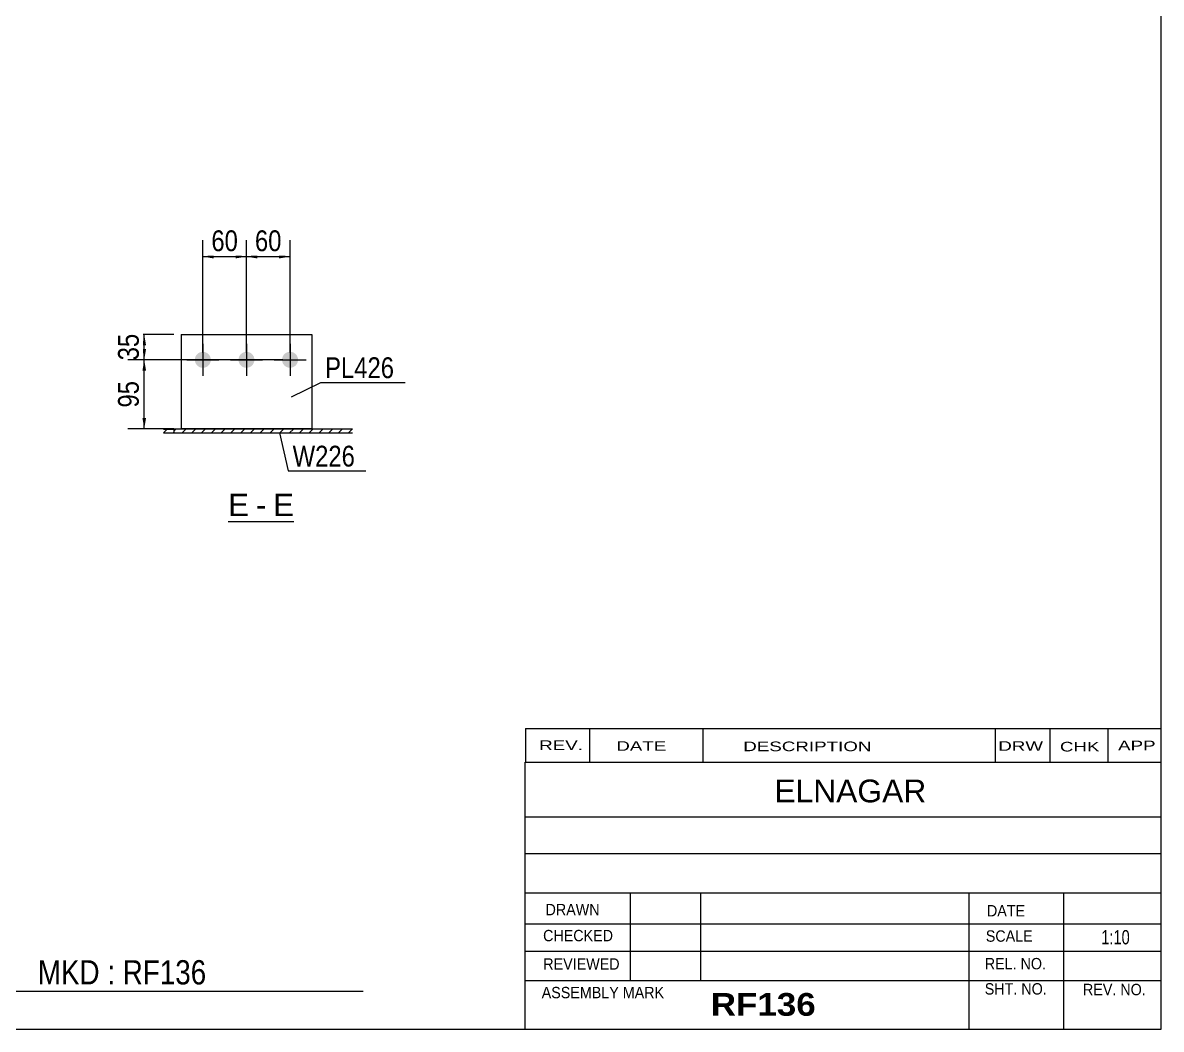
# Model space of a CAD drawing. Header units: millimetres. Extents: x -47 to 355, y -199 to 78.
# Drawn here: x 198.4 to 355.2, y -198.6 to -60.1 of the extents above; entities that cross this region are included whole.
import ezdxf

# ---------------------------------------------------------------- set-up
doc = ezdxf.new("R2010")
doc.units = ezdxf.units.MM
doc.styles.add('Arial', font='ARIAL.TTF', dxfattribs={"height": 0.2})
doc.styles.add('Arial Bold', font='ARIALBD.TTF', dxfattribs={"height": 0.2})
doc.styles.add('Arial Narrow', font='ARIALN.TTF', dxfattribs={"height": 0.2})

# ---------------------------------------------------------------- blocks, each defined once
blk = doc.blocks.new('Unknown-627304503-1201')
at = {"color": 5, "linetype": 'Continuous'}
for p, q in [((355.18, -198.56), (355.18, 78.44)), ((-44.82, -198.56), (355.18, -198.56))]:
    blk.add_line(p, q, dxfattribs=at)
blk = doc.blocks.new('Unknown-627304503-13 - 8009')
at = {"color": 7, "linetype": 'Continuous'}
blk.add_line((226.73, -128.68), (235.76, -128.68), dxfattribs=at)
at = {"color": 0, "linetype": 'Continuous'}
for points in [[(229.58, -127.93), (229.58, -124.73), (226.73, -124.73), (226.73, -127.93)], [(231.96, -127.93), (231.96, -124.73), (230.54, -124.73), (230.54, -127.93)], [(235.76, -127.93), (235.76, -124.73), (232.92, -124.73), (232.92, -127.93)]]:
    blk.add_wipeout(points, dxfattribs=at)
at = {"color": 96, "linetype": 'Continuous', "style": 'Arial'}
for s, p in [('E', (226.73, -127.93)), ('E', (232.92, -127.93)), ('-', (230.54, -127.93))]:
    blk.add_text(s, height=3.06, dxfattribs=at).set_placement(p)
blk = doc.blocks.new('Part-627304503-8015 - 8009')
at = {"linetype": 'Continuous'}
h = blk.add_hatch(dxfattribs=at)
h.set_pattern_fill('', scale=0.3, style=0, pattern_type=0)
h.set_pattern_definition([(45, (243.8287, -115.9365), (-0.67352, 0.67352), [])])
h.paths.add_polyline_path([(243.83, -116.54), (243.83, -115.94), (219.31, -115.94), (219.31, -116.54)])
at = {"color": 2, "linetype": 'Continuous'}
for p, q in [((219.31, -115.94), (243.83, -115.94)), ((219.31, -116.54), (219.31, -115.94)), ((243.83, -116.54), (219.31, -116.54))]:
    blk.add_line(p, q, dxfattribs=at)
blk = doc.blocks.new('Part-627304503-8065 - 8009')
at = {"color": 2, "linetype": 'Continuous'}
for p, q in [((220.24, -102.94), (238.24, -102.94)), ((220.24, -102.94), (220.24, -115.94)), ((238.24, -102.94), (238.24, -115.94)), ((238.24, -115.94), (220.24, -115.94))]:
    blk.add_line(p, q, dxfattribs=at)
blk = doc.blocks.new('Bolt-627304503-8130 - 8009')
at = {"linetype": 'Continuous'}
for points in [[(224.34, -106.44, -1), (222.14, -106.44, -1)], [(230.34, -106.44, -1), (228.14, -106.44, -1)], [(236.34, -106.44, -1), (234.14, -106.44, -1)]]:
    blk.add_hatch(color=3, dxfattribs=at).paths.add_polyline_path(points)
at = {"color": 3, "linetype": 'Continuous'}
for p, q in [((223.24, -104.24), (223.24, -108.64)), ((229.24, -104.24), (229.24, -108.64)), ((235.24, -104.24), (235.24, -108.64)), ((221.04, -106.44), (225.44, -106.44)), ((227.04, -106.44), (231.44, -106.44)), ((233.04, -106.44), (237.44, -106.44))]:
    blk.add_line(p, q, dxfattribs=at)
blk = doc.blocks.new('Part-627304503-8098 - 8009')
at = {"linetype": 'Continuous'}
h = blk.add_hatch(dxfattribs=at)
h.set_pattern_fill('', scale=0.3, style=0, pattern_type=0)
h.set_pattern_definition([(45, (217.8108, -116.4865), (-0.6735, 0.6735), [])])
h.paths.add_polyline_path([(217.81, -115.99), (217.81, -116.49), (219.31, -116.49), (219.31, -115.99)])
at = {"color": 2, "linetype": 'Continuous'}
for p, q in [((217.81, -115.99), (219.31, -115.99)), ((217.81, -116.49), (219.31, -116.49)), ((219.31, -116.49), (219.31, -115.99))]:
    blk.add_line(p, q, dxfattribs=at)
blk = doc.blocks.new('StraightDimension-627304503-8178 - 8009')
at = {"linetype": 'Continuous'}
for points in [[(230.74, -92.49), (229.24, -92.24), (230.74, -91.99)], [(233.74, -91.99), (235.24, -92.24), (233.74, -92.49)]]:
    blk.add_hatch(color=7, dxfattribs=at).paths.add_polyline_path(points)
at = {"color": 7, "linetype": 'Continuous'}
for p, q in [((229.24, -105.44), (229.24, -89.99)), ((235.24, -105.44), (235.24, -89.99)), ((229.24, -92.24), (235.24, -92.24))]:
    blk.add_line(p, q, dxfattribs=at)
at = {"color": 0}
blk.add_wipeout([(234.66, -92.09), (234.66, -87.89), (229.81, -87.89), (229.81, -92.09)], dxfattribs=at)
at = {"color": 3, "style": 'Arial Narrow'}
blk.add_text('60', height=2.863, dxfattribs=at).set_placement((230.41, -91.49))
blk = doc.blocks.new('StraightDimension-627304503-8179 - 8009')
at = {"linetype": 'Continuous'}
for points in [[(224.74, -92.49), (223.24, -92.24), (224.74, -91.99)], [(227.74, -91.99), (229.24, -92.24), (227.74, -92.49)]]:
    blk.add_hatch(color=7, dxfattribs=at).paths.add_polyline_path(points)
at = {"color": 7, "linetype": 'Continuous'}
for p, q in [((223.24, -105.44), (223.24, -89.99)), ((229.24, -105.44), (229.24, -89.99)), ((223.24, -92.24), (229.24, -92.24))]:
    blk.add_line(p, q, dxfattribs=at)
at = {"color": 0}
blk.add_wipeout([(228.66, -92.09), (228.66, -87.89), (223.81, -87.89), (223.81, -92.09)], dxfattribs=at)
at = {"color": 3, "style": 'Arial Narrow'}
blk.add_text('60', height=2.863, dxfattribs=at).set_placement((224.41, -91.49))
blk = doc.blocks.new('StraightDimension-627304503-8216 - 8009')
at = {"linetype": 'Continuous'}
for points in [[(214.92, -104.44), (215.17, -102.94), (215.42, -104.44)], [(215.42, -104.94), (215.17, -106.44), (214.92, -104.94)]]:
    blk.add_hatch(color=7, dxfattribs=at).paths.add_polyline_path(points)
at = {"color": 7, "linetype": 'Continuous'}
for p, q in [((219.24, -102.94), (212.92, -102.94)), ((215.17, -106.44), (215.17, -102.94)), ((234.24, -106.44), (212.92, -106.44))]:
    blk.add_line(p, q, dxfattribs=at)
at = {"color": 0}
blk.add_wipeout([(215.02, -102.26), (210.82, -102.26), (210.82, -107.11), (215.02, -107.11)], dxfattribs=at)
at = {"color": 3, "style": 'Arial Narrow'}
blk.add_text('35', height=2.863, rotation=90.0002, dxfattribs=at).set_placement((214.42, -106.51))
blk = doc.blocks.new('StraightDimension-627304503-8217 - 8009')
at = {"linetype": 'Continuous'}
for points in [[(214.92, -107.94), (215.17, -106.44), (215.42, -107.94)], [(215.42, -114.44), (215.17, -115.94), (214.92, -114.44)]]:
    blk.add_hatch(color=7, dxfattribs=at).paths.add_polyline_path(points)
at = {"color": 7, "linetype": 'Continuous'}
for p, q in [((234.24, -106.44), (212.92, -106.44)), ((215.17, -115.94), (215.17, -106.44)), ((219.24, -115.94), (212.92, -115.94))]:
    blk.add_line(p, q, dxfattribs=at)
at = {"color": 0}
blk.add_wipeout([(215.02, -108.76), (210.82, -108.76), (210.82, -113.61), (215.02, -113.61)], dxfattribs=at)
at = {"color": 3, "style": 'Arial Narrow'}
blk.add_text('95', height=2.863, rotation=90.0002, dxfattribs=at).set_placement((214.42, -113.01))
blk = doc.blocks.new('CBS_NAME_BLOG-627304503-11594')
at = {"color": 7, "linetype": 'Continuous'}
for p, q in [((267.59, -161.81), (355.11, -161.81)), ((267.59, -198.52), (267.59, -161.81)), ((267.59, -169.35), (355.11, -169.35)), ((267.66, -174.4), (355.18, -174.4)), ((267.59, -179.77), (355.11, -179.77)), ((282.12, -191.88), (282.12, -179.78)), ((291.8, -191.86), (291.8, -179.79)), ((328.72, -198.52), (328.72, -179.79)), ((341.77, -198.52), (341.77, -179.78)), ((267.6, -184.07), (355.18, -184.05)), ((267.59, -187.82), (355.11, -187.82)), ((267.59, -191.86), (355.11, -191.86)), ((267.59, -198.56), (355.18, -198.56))]:
    blk.add_line(p, q, dxfattribs=at)
at = {"color": 3, "linetype": 'Continuous', "style": 'Arial'}
blk.add_text('ELNAGAR', height=3.133, dxfattribs=at).set_placement((301.92, -167.34))
at = {"color": 3, "linetype": 'Continuous'}
for s, height, style, width, p in [('DRAWN', 1.566, 'Arial', 0.9, (270.42, -182.88)), ('DATE', 1.566, 'Arial', 0.9, (331.19, -183.04)), ('CHECKED', 1.566, 'Arial', 0.9, (270.08, -186.46)), ('SCALE', 1.566, 'Arial', 0.9, (331.03, -186.52)), ('1:10', 1.957, 'Arial Narrow', 0.9, (346.92, -186.88)), ('REVIEWED', 1.566, 'Arial', 0.9, (270.11, -190.37)), ('REL. NO.', 1.566, 'Arial', 0.9, (330.89, -190.32)), ('ASSEMBLY MARK', 1.5663, 'Arial', 0.9, (269.89, -194.3)), ('SHT. NO.', 1.566, 'Arial', 0.9, (330.89, -193.79)), ('REV. NO.', 1.566, 'Arial', 0.9, (344.41, -193.88)), ('RF136', 3.131, 'Arial Bold', 1.1, (293.17, -196.71))]:
    blk.add_text(s, height=height, dxfattribs=dict(at, style=style, width=width)).set_placement(p)
blk = doc.blocks.new('CBS_CALLOFF-627304503-11593')
at = {"color": 7, "linetype": 'Continuous'}
blk.add_line((129.06, -193.29), (245.29, -193.31), dxfattribs=at)
at = {"color": 3, "linetype": 'Continuous', "style": 'Arial Narrow'}
blk.add_text('QTY= 1 Nos.      RAFTER     MKD : RF136', height=3.3405, dxfattribs=at).set_placement((151.29, -192.4))
blk = doc.blocks.new('CBS_REVISION-627304503-11595')
at = {"color": 7, "linetype": 'Continuous'}
for p, q in [((267.68, -157.18), (355.18, -157.18)), ((267.68, -157.18), (267.68, -161.81)), ((276.47, -157.18), (276.47, -161.81)), ((292.07, -157.18), (292.07, -161.75)), ((332.32, -157.18), (332.32, -161.81)), ((339.86, -157.18), (339.86, -161.81)), ((347.81, -157.18), (347.81, -161.81)), ((267.68, -161.81), (355.17, -161.81))]:
    blk.add_line(p, q, dxfattribs=at)
at = {"color": 7, "style": 'Arial Narrow', "width": 1.7}
for s, height, p in [('REV.', 1.326, (269.54, -160.14)), ('DATE', 1.326, (280.16, -160.25)), ('DESCRIPTION', 1.3257, (297.64, -160.3)), ('DRW', 1.326, (332.75, -160.25)), ('CHK', 1.326, (341.24, -160.34)), ('APP', 1.326, (349.24, -160.18))]:
    blk.add_text(s, height=height, dxfattribs=at).set_placement(p)
blk = doc.blocks.new('Mark-627304503-8153 - 8009')
at = {"color": 0}
blk.add_wipeout([(249.58, -108.96), (249.58, -105.96), (240.07, -105.96), (240.07, -108.96)], dxfattribs=at)
blk.add_wipeout([(249.58, -108.96), (249.58, -105.96), (240.07, -105.96), (240.07, -108.96)], dxfattribs=at)
at = {"color": 7, "linetype": 'Continuous'}
for p, q in [((235.45, -111.55), (239.47, -109.56)), ((239.47, -109.56), (251.08, -109.56))]:
    blk.add_line(p, q, dxfattribs=at)
at = {"color": 3, "style": 'Arial Narrow'}
blk.add_text('PL426', height=2.863, dxfattribs=at).set_placement((240.07, -108.96))
blk = doc.blocks.new('Mark-627304503-8150 - 8009')
at = {"color": 0}
blk.add_wipeout([(244.18, -121.13), (244.18, -118.13), (235.6, -118.13), (235.6, -121.13)], dxfattribs=at)
blk.add_wipeout([(244.18, -121.13), (244.18, -118.13), (235.6, -118.13), (235.6, -121.13)], dxfattribs=at)
at = {"color": 7, "linetype": 'Continuous'}
for p, q in [((233.78, -116.47), (235, -121.73)), ((235, -121.73), (245.68, -121.73))]:
    blk.add_line(p, q, dxfattribs=at)
at = {"color": 3, "style": 'Arial Narrow'}
blk.add_text('W226', height=2.863, dxfattribs=at).set_placement((235.6, -121.13))

msp = doc.modelspace()

# ---------------------------------------------------------------- block references
for name in ['Unknown-627304503-1201', 'Part-627304503-8065 - 8009', 'Bolt-627304503-8130 - 8009', 'Part-627304503-8015 - 8009', 'Part-627304503-8098 - 8009', 'CBS_REVISION-627304503-11595', 'CBS_NAME_BLOG-627304503-11594', 'CBS_CALLOFF-627304503-11593']:
    msp.add_blockref(name, (0, 0))

# ---------------------------------------------------------------- next in the draw order: block references
for name in ['StraightDimension-627304503-8178 - 8009', 'Unknown-627304503-13 - 8009']:
    msp.add_blockref(name, (0, 0))

# ---------------------------------------------------------------- next in the draw order: block references
for name in ['StraightDimension-627304503-8179 - 8009', 'Mark-627304503-8153 - 8009']:
    msp.add_blockref(name, (0, 0))

# ---------------------------------------------------------------- next in the draw order: block references
msp.add_blockref('StraightDimension-627304503-8216 - 8009', (0, 0))

# ---------------------------------------------------------------- next in the draw order: block references
msp.add_blockref('StraightDimension-627304503-8217 - 8009', (0, 0))

# ---------------------------------------------------------------- next in the draw order: block references
msp.add_blockref('Mark-627304503-8150 - 8009', (0, 0))

doc.saveas('drawing.dxf')
